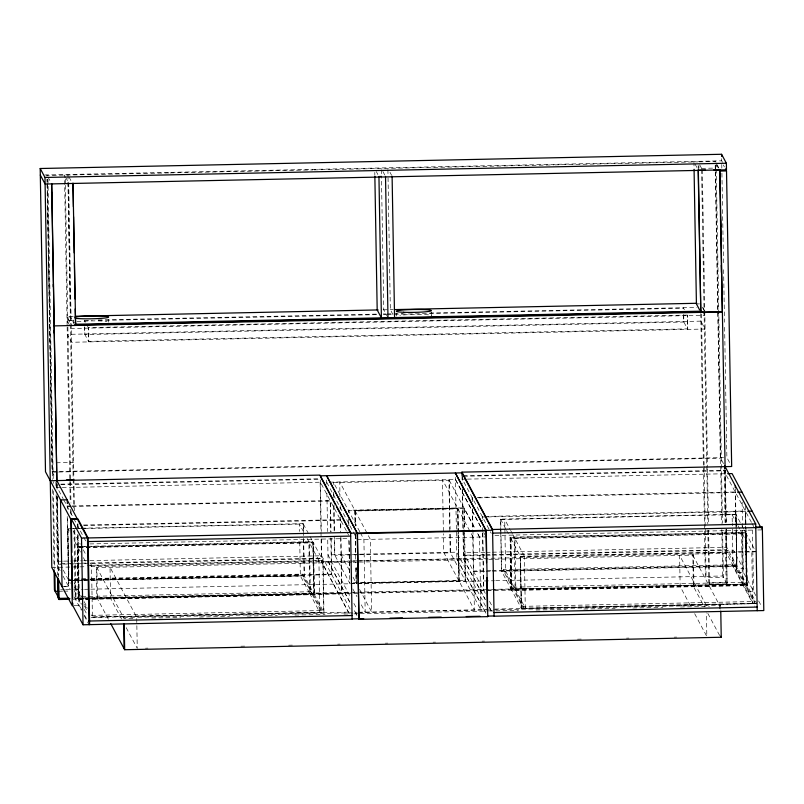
<?xml version="1.0" encoding="UTF-8"?>
<svg xmlns="http://www.w3.org/2000/svg" width="804" height="804" viewBox="0 0 804 804"><rect width="100%" height="100%" fill="white"/><g stroke="black" fill="none" stroke-linecap="round" stroke-linejoin="round"><path stroke-width="0.6" stroke-dasharray="4.02 3.01" d="M44.702 174.981L721.701 160.84L723.298 163.825M168.8 172.93L47.175 175.463L46.893 174.93L47.024 182.448M170.046 172.9L312.977 169.915M314.223 169.885L553.685 164.89M554.931 164.86L697.862 161.875M699.108 161.845L715.409 161.503L715.128 160.971L715.299 170.87M701.57 168.368L715.168 168.076M73.244 316.304L66.973 316.434L70.662 323.349M383.146 309.831L393.176 309.62M74.661 324.916L70.45 317.017L66.983 317.088L71.204 324.997M696.425 303.942L699.54 303.882M73.315 320.454L67.044 320.585L69.677 325.519M98.168 319.932L378.192 314.083M383.217 313.972L385.729 313.922M386.975 313.902L403.306 313.56M429.637 313.007L696.927 307.419M84.641 320.756L92.179 320.595M98.45 320.464L378.473 314.615M383.498 314.515L386.01 314.454M387.267 314.434L683.611 308.244M687.259 315.078L88.289 327.59L88.53 341.368L687.5 328.856L687.259 315.078L687.782 329.389L683.571 321.489L683.44 313.972M56.29 462.792L73.586 462.431M51.215 422.803L52.069 471.626L723.59 457.597M57.375 472.059L52.36 472.159L47.245 179.222L52.501 479.415M58.622 472.028L720.595 458.2M60.682 484.149L320.072 478.722M463.275 475.737L725.158 470.26L726.354 522.932M60.963 484.681L320.364 479.264M463.556 476.269L725.439 470.802M61.014 487.616L57.255 487.696L63.154 498.731M62.27 487.586L320.394 482.199L346.323 530.761M466.109 479.154L462.35 479.234L491.224 533.313M467.365 479.124L725.489 473.737L751.418 522.309M455.476 479.556L481.375 528.087L455.486 479.556L326.705 482.249L356.745 538.499M333.58 482.641L449.225 480.229L450.079 529.062M67.054 506.038L70.812 505.957M72.058 505.937L330.193 500.54L330.735 531.715M477.104 497.364L735.228 491.968M478.641 497.867L735.509 492.5L736.032 522.429M67.335 506.57L71.094 506.49M72.35 506.47L330.474 501.073L331.017 532.248M348.363 512.761L348.323 510.259L463.958 507.837L464.33 529.122M464.25 508.369L348.604 510.791L348.323 510.259M484.752 516.449L745.378 511.002L745.62 524.721M83.515 525.022L340.393 519.655M486.289 516.952L482.531 517.032L482.591 520.771M487.536 516.932L745.67 511.535L745.931 526.499M83.797 525.555L340.675 520.188L340.846 530.168M500.751 531.464L500.54 519.133L735.911 514.279L741.308 524.55M736.243 523.253L736.977 566.428L501.606 571.282L500.721 519.464L736.092 514.62L736.213 522.017M70.36 528.459L74.119 528.379M75.365 528.349L80.38 528.248M81.626 528.228L303.229 523.655L303.54 531.394L303.229 523.655M500.701 519.464L504.721 519.384L510.017 529.323M732.253 522.097L732.122 514.701L736.002 514.62M68.018 528.841L71.797 528.771M73.043 528.741L76.802 528.66M78.048 528.64L83.063 528.54M84.309 528.509L303.409 523.997M89.807 543.936L349.187 538.519M494.902 535.474L754.283 530.057M757.73 529.977L761.016 529.916M357.338 539.605L486.098 536.921M744.253 530.077L745.429 532.278L746.333 584.096L511.032 588.94L510.148 537.132L745.7 532.62L510.329 537.474L508.952 534.921M740.373 530.158L741.549 532.359L745.429 532.278L746.403 584.086L73.978 598.065M80.46 546.449L77.445 546.509L78.35 598.317L313.902 593.804L313.017 541.996L309.208 535.032M79.968 546.459L77.465 546.509L78.35 598.317M81.224 546.429L86.229 546.328M87.475 546.298L312.836 541.655L313.65 593.463L304.224 575.805L303.379 532.288M82.651 546.74L77.646 546.851L73.325 538.78M83.907 546.72L313.017 541.996M755.569 603.633L521.454 608.457L511.666 590.116L510.771 538.308L746.142 533.454L747.217 585.603L511.846 590.458L510.952 538.64L746.323 533.796M314.173 594.297L323.962 612.638L323.067 560.83L313.279 542.489L77.908 547.343L80.43 552.097M78.078 547.685L82.088 547.594M755.599 603.291L752.685 603.352L743.258 585.684L742.353 533.876L746.233 533.796L755.659 551.454L520.369 556.308L521.273 608.115L756.644 603.261M358.473 554.77L334.846 555.262L334.544 537.735M359.72 554.75L450.491 552.851L450.16 534.067M62.3 561.182L58.541 561.262L60.31 564.569M63.556 561.162L72.33 560.971M73.576 560.951L82.35 560.77M83.606 560.74L88.621 560.629M89.867 560.609L321.68 555.765L350.544 609.854M484.943 552.358L463.637 552.81L485.435 593.643M486.189 552.338L491.204 552.227M492.46 552.207L726.776 547.313L756.564 603.261M85.887 563.091L58.31 563.664L58.612 564.197M90.892 562.981L321.459 558.167M484.701 554.76L463.405 555.212L463.687 555.745L484.993 555.293M485.958 554.74L490.973 554.629M492.229 554.609L726.545 549.705L736.705 568.75L743.278 568.609L733.409 550.107L492.51 555.142M486.239 555.273L491.254 555.162M87.515 565.343L322.886 560.488L323.7 612.306L90.912 617.1M90.199 565.634L323.067 560.83M510.771 538.308L520.56 556.649L755.931 551.795M351.851 560.941L321.52 561.574L349.77 614.517M353.107 560.911L358.102 560.81M359.358 560.78L463.466 558.609L485.234 599.422M51.798 567.423L85.938 566.719M90.952 566.609L356.272 561.071M357.529 561.041L726.605 553.333L754.936 606.417M351.82 562.237L96.872 567.564L97.405 598.648M353.077 562.217L358.102 562.107M359.358 562.086L487.455 559.403M488.711 559.383L493.736 559.272M494.993 559.252L693.43 555.102L693.973 586.186L693.4 585.121M503.585 569.574L513.012 587.171L513.042 588.9L503.616 571.302L503.585 569.574L734.936 564.74L744.363 582.337L744.393 584.066L734.967 566.468L734.936 564.74M74.651 578.87L85.907 578.639M90.912 578.528L302.254 574.116L311.681 591.714L311.711 593.442L302.284 575.845L302.254 574.116M490.912 570.669L473.375 571.041L472.692 532.379M492.169 570.639L736.514 565.544M68.33 579.604L73.345 579.503M74.601 579.473L85.877 579.242M90.892 579.131L331.469 574.106L330.846 537.946M473.656 571.574L484.933 571.332M486.189 571.312L491.204 571.202M492.45 571.182L736.796 566.086L736.162 529.916M74.883 580.006L82.4 579.855M83.656 579.825L88.671 579.724M89.917 579.694L331.761 574.639L331.107 537.233M72.501 580.237L68.742 580.317L67.858 528.509L69.204 531.052M73.757 580.217L82.521 580.036M83.767 580.006L88.782 579.905M90.028 579.875L304.294 575.805L90.209 580.217M68.038 528.841L68.923 580.659L71.938 580.588M72.189 580.649L85.938 580.367M90.942 580.257L304.224 575.805M68.923 580.659L72.682 580.578M73.938 580.548L82.701 580.367M83.948 580.347L88.963 580.237M64.209 586.528L68.591 586.438L67.224 516.017M755.8 595.573L743.348 572.237L736.765 572.378L735.288 487.867M62.059 586.649L68.631 586.518L67.425 517.163M353.318 582.799L465.235 580.468L464.36 530.379M350.946 583.392L465.516 581.001L464.22 508.369L474.812 528.228L448.913 479.697M60.612 589.814L64.32 589.734M65.556 589.704L73.234 589.543M74.491 589.523L83.264 589.342M84.52 589.312L89.535 589.211M90.782 589.181L494.47 580.749M495.726 580.719L722.645 575.986L727.148 584.418M60.129 591.241L62.601 591.191M63.838 591.161L70.018 591.04M704.545 531.122L705.339 576.347L706.083 577.744L723.399 577.383L722.565 529.655M707.882 530.087L708.796 582.84L726.112 582.478L725.188 529.725M513.012 587.171L744.363 582.337M74.44 585.553L80.33 596.548L311.681 591.714M708.796 582.84L709.55 584.247L726.866 583.885M500.771 532.7L501.425 570.94L511.213 589.282L746.584 584.428M74.963 598.628L83.737 598.447M84.993 598.417L352.031 592.839M353.278 592.809L746.665 584.568L745.64 525.967M83.546 598.548L78.531 598.719L77.425 535.122M84.802 598.588L89.807 598.427M91.063 598.457L341.67 593.221L340.685 537.072M72.742 599.211L747.037 585.262M78.822 599.251L341.961 593.754L340.976 537.645M314.354 594.638L78.983 599.493L78.088 547.675L313.459 542.831L314.354 594.638L313.279 542.489M73.908 605.603L79.395 605.492L81.666 609.744M91.636 615.361L321.731 610.548L321.761 612.276L91.666 617.08M523.243 606.347L523.273 608.075L513.846 590.478L513.816 588.749L523.243 606.347L754.594 601.513L754.624 603.241L745.197 585.644L745.167 583.915L754.594 601.513M91.093 617.502L350.474 612.085M494.932 609.07L756.825 603.603M358.604 612.236L487.375 609.543M123.555 617.562L357.157 612.688M358.413 612.668L485.264 610.015M486.52 609.995L720.123 605.111L720.685 606.176M132.921 618.457L124.128 618.638L96.299 566.498L96.842 597.583L108.429 619.301M151.755 618.065L180.639 617.462M199.482 617.07L229.622 616.437M247.21 616.065L277.35 615.442M294.927 615.07L325.077 614.447M343.911 614.045L352.705 613.864M353.961 613.844L358.986 613.733M360.242 613.713L488.34 611.03M489.596 611.01L494.621 610.899M495.877 610.879L518.49 610.407M536.067 610.035L566.207 609.402M583.794 609.04L615.191 608.387M632.778 608.015L662.918 607.382M680.496 607.02L709.389 606.417M145.454 648.215L147.966 648.155M240.898 646.215L244.667 646.135M288.626 645.22L292.395 645.14M337.61 644.195L340.122 644.145M385.327 643.2L387.84 643.15M433.054 642.205L435.567 642.155M482.038 641.18L484.551 641.13M577.483 639.19L581.252 639.11M626.467 638.165L628.979 638.115M674.194 637.17L676.707 637.11M723.319 164.951L724.384 166.941M717.098 164.669L718.786 167.835M716.746 165.091L718.334 168.076M699.681 164.83L701.791 168.78M694.998 163.936L697.631 168.87M702.676 307.148L704.254 310.113M702.686 307.811L704.264 310.766M703.801 313.269L704.857 315.248L71.265 328.484L70.209 326.504M683.33 307.711L684.385 309.681M729.54 462.511L726.886 457.526L726.575 439.999M723.499 463.647L720.304 457.667L715.319 172.116M752.011 523.414L753.77 526.721M741.891 525.655L743.66 528.972M732.122 514.701L737.419 524.64M738.012 525.736L739.78 529.052M742.353 533.876L751.78 551.534L752.685 603.352M758.654 600.93L761.519 606.276M693.43 555.102L692.857 554.036L693.319 586.206L704.334 606.849M692.777 555.122L719.459 605.111L719.54 610.085M706.294 605.392L679.611 555.393L680.154 586.478L691.179 607.131M707.811 613.372L720.002 636.195M694.656 613.653L706.837 636.477L706.425 612.849M389.99 172.297L391.568 175.262M382.885 171.453L385.518 176.388M376.302 171.584L377.89 174.548M510.61 530.429L512.379 533.735M512.962 534.841L514.148 537.052L515.052 588.86L505.626 571.192L504.721 519.384M392.985 314.615L390.352 309.681L388.01 175.855M500.54 519.133L506.007 529.404M506.6 530.509L508.359 533.826M387.99 317.721L383.769 309.821L381.438 175.996M483.747 532.499L485.515 535.816M479.526 537.052L477.174 532.64L479.526 537.052L480.792 609.683L450.18 552.318L448.944 479.697M473.104 537.193L442.481 479.827L443.396 532.419M489.556 601.372L492.5 606.889M485.254 599.653L463.466 558.83L462.23 488.169M489.375 607.372L492.319 612.889M485.606 606.236L456.752 552.177L327.982 554.871L349.77 595.684M456.873 558.74L486.309 613.894L456.883 558.74L455.436 477.365M359.79 531.745L333.298 482.109L333.338 484.611M360.383 532.851L363.91 539.474L365.177 612.095L359.88 602.166M346.906 531.866L348.675 535.183M340.986 554.599L349.589 570.719M353.036 577.171L356.473 583.614L356.192 567.343M359.559 589.392L371.609 611.965L370.332 539.333L339.72 481.978L339.981 497.003M352.815 588.93L356.936 596.648M353.891 603.412L356.835 608.919M328.102 561.433L350.474 603.352L328.102 561.433L327.68 537.343M303.319 523.997L308.625 533.926M349.187 613.643L321.51 561.795L320.103 479.968M303.56 531.806L299.44 524.077L299.57 531.474M307.098 538.429L308.867 541.735L309.771 593.553L300.344 575.885L299.691 538.881M321.731 610.548L312.304 592.95L312.334 594.679L321.761 612.276M69.023 177.011L71.656 181.945M65.255 176.508L64.501 175.101L67.134 325.821M65.556 177.081L68.199 182.016M47.959 176.93L50.612 181.905M85.415 322.193L84.36 320.223L84.44 325.228M87.515 326.143L88.571 328.122L88.812 341.901L84.601 334.002L84.47 326.484M52.069 471.626L55.265 477.606M56.923 484.219L57.335 490.963M63.737 499.837L73.164 517.495M73.757 518.6L83.184 536.258M83.767 537.363L86.711 542.881M121.585 619.03L110.57 598.377L110.027 567.292L136.71 617.291L137.253 648.376L125.645 626.638M73.214 530.972L80.279 544.218M83.264 549.805L86.209 555.323M90.339 563.051L91.515 565.262L92.42 617.07L91.244 614.859M83.375 557.614L86.319 563.132M74.119 582.779L82.37 598.236M84.169 601.613L87.706 608.236M84.49 604.387L87.435 609.884M74.47 587.272L80.36 598.276L80.33 596.548M84.52 606.115L87.465 611.613M63.255 570.096L70.33 583.342M74.229 590.588L81.516 604.306M84.279 609.422L87.415 615.351M84.5 615.07L87.345 620.386M60.139 570.599L58.37 567.292L57.144 496.701M63.084 576.116L70.34 589.704M74.269 597.07L81.335 610.316M84.279 615.824L88.4 623.552M489.355 607.141L492.299 612.658M752.443 529.936L753.519 591.292L746.936 591.432L745.861 530.077M746.142 533.454L747.137 585.603M745.951 527.746L746.946 585.111M745.439 505.816L745.841 528.821M742.122 502.138L742.474 522.198M742.494 523.454L743.348 572.237M741.549 532.359L742.454 584.176L733.027 566.508L732.273 523.334M735.911 514.279L736.906 566.428M721.67 158.649L721.701 160.84M721.771 164.468L721.831 168.227M721.922 173.232L722.535 208.296M722.555 209.553L723.52 264.657M723.6 269.672L724.525 322.273M724.615 327.278L725.53 379.88M725.62 384.895L726.555 438.743M726.464 529.132L726.826 550.248M725.148 470.069L726.072 522.871M726.183 529.062L727.168 585.543L725.922 529.786M724.886 470.792L725.791 522.339M724.143 469.435L725.087 523.444M716.163 162.91L716.253 167.935M716.274 169.192L722.454 523.384M715.48 165.262L715.56 170.297M715.59 171.523L721.721 523.233M721.831 529.514L722.645 575.986M720.123 605.111L720.203 610.085M702.314 169.775L707.51 467.436M707.53 468.692L708.495 523.957M708.605 530.238L709.55 584.247M701.59 169.624L704.043 310.294M704.063 311.55L706.736 464.772M706.766 466.029L707.771 523.806M698.897 165.785L698.937 168.297M701.48 313.992L704.113 464.712M704.133 465.968L706.083 577.744M698.163 165.604L698.234 169.403M700.746 313.61L704.525 529.876M693.942 161.956L694.073 169.433M683.722 314.505L683.852 322.022L84.882 334.534L84.752 327.017M520.56 556.649L521.454 608.457M520.369 556.308L521.273 608.115M510.329 537.474L511.213 589.282M510.128 537.132L511.032 588.94M482.812 533.243L483.807 590.608M482.239 516.5L482.289 518.992M482.44 527.726L482.5 531.464M482.521 532.71L483.526 590.066M472.37 497.998L472.44 501.746M472.571 509.223L472.913 529.173M472.943 530.419L474.37 609.814L443.748 552.448L443.426 533.665M472.089 497.465L472.129 499.957M472.28 508.691L472.672 531.132M462.3 476.3L462.431 483.747M462.541 489.948L463.687 555.745M462.019 475.757L462.109 480.722M459.235 581.473L457.968 508.842L355.207 510.992L355.468 526.017M457.788 508.51L459.054 581.131M458.029 531.957L457.617 508.168L354.845 510.319L355.107 525.344M458.049 533.213L458.883 580.8L356.122 582.94L355.85 567.915M431.326 312.022L431.396 315.751A17.467 1.427 -1 0 0 420.231 314.464A17.467 1.427 -1 0 0 399.859 315.319M396.593 313.58L396.643 316.062M387.9 169.604L387.99 174.599M381.327 169.734L381.408 174.739M374.785 172.378L374.835 174.88M355.619 534.781L355.78 543.544M355.026 510.651L355.288 525.675M355.438 534.449L355.77 553.232M356.031 568.257L356.293 583.282M355.267 534.107L355.77 562.911M348.795 522.057L348.866 525.816M349.127 540.841L349.74 575.905M348.474 519.022L348.564 524.027M348.846 540.308L349.871 583.413L334.564 554.73L334.263 537.203M340.132 505.766L340.203 509.525M340.333 517.032L340.605 532.127M333.781 493.907L333.841 497.666M333.972 505.183L334.434 531.474M333.469 492.128L333.539 495.877M333.71 505.897L334.173 532.198M326.665 480.058L326.786 485.998M326.906 493.083L327.58 531.605M320.364 480.239L321.268 531.394M321.399 538.841L321.731 558.7L58.591 564.197L57.466 498.41M303.661 538.791L304.294 575.805M108.48 319.701L108.52 322.193M80.953 597.784L80.983 599.513M77.968 523.756L78.028 527.464M78.159 534.901L79.395 605.492M77.425 523.927L77.576 528.178M77.686 534.419L78.852 605.663M73.727 320.012L73.767 322.504M68.722 183.01L73.867 478.47M73.898 479.284L74.44 510.691M74.772 529.524L75.978 598.608L75.224 597.201L74.018 528.117M67.968 175.031L70.45 317.017M67.988 182.729L70.45 323.399M70.471 324.655L73.144 477.877M73.164 479.134L73.666 508.027M65.295 179.021L65.385 184.046M65.405 185.302L67.868 325.972M67.888 327.228L70.561 480.46M70.581 481.717L70.953 503.063M71.084 510.6L71.174 515.625M67.154 327.077L69.827 480.31M69.858 481.566L70.179 500.4M70.34 509.193L70.45 515.475M67.124 499.817L67.375 509.063M67.084 499.746L67.204 507.173M56.933 484.028L57.024 489.184M57.154 496.581L58.561 577.021M56.883 481.837L57.014 489.264M56.652 483.817L56.762 489.777M56.873 496.048L58.25 575.182M55.898 482.008L55.989 487.033M56.119 494.571L57.516 574.95M47.989 179.382L53.295 483.335M53.426 490.872L54.783 568.74M52.672 489.465L54.029 567.333M47.044 183.694L47.175 191.211M47.195 192.457L48.18 248.798M48.2 250.044L49.165 305.128M49.255 310.133L50.19 363.971M50.21 365.217L51.195 421.547M73.908 322.876A17.467 1.427 -1 0 1 74.822 322.123M76.993 321.751A17.467 1.427 -1 0 1 107.083 321.479M700.877 321.128L67.285 334.363L71.506 342.263L705.098 329.027L700.877 321.128M524.379 556.227L514.952 538.559L515.856 590.367L525.283 608.035L524.379 556.227M356.946 615.482L354.011 609.965L356.936 615.482M318.917 560.579L309.49 542.911L310.394 594.719L319.821 612.387L318.917 560.579"/><path stroke-width="1.21" d="M40.2 168.508L44.984 177.473L51.798 567.423L72.27 605.804L70.762 519.103L45.496 471.767L40.2 168.508L721.59 154.278L726.374 163.242L726.494 169.805L45.104 184.036L40.311 175.071M44.984 177.473L726.374 163.242M381.136 176.478L378.945 176.528L381.408 317.861L377.187 309.952L374.855 176.126M705.5 170.046L698.344 170.197L700.817 312.183L722.283 311.731L719.63 169.413M713.841 169.875L719.811 169.744M719.932 171.071L726.514 170.93L731.67 466.501L461.958 472.139L462.009 475.345M75.757 316.253L378.121 309.932M394.432 309.6L696.807 303.279M74.953 324.263L701.018 311.178M75.204 324.906L702.716 311.801M54.169 325.891L722.394 311.932M66.471 479.857L73.888 479.697M50.28 480.732L320.002 475.104L350.614 532.459L352.122 619.15L83.033 624.778L72.812 605.633L72.772 603.151M320.022 475.817L461.968 472.852L492.571 530.218L350.624 533.183L342.976 518.841M727.68 473.687L732.072 473.596L760.353 526.58M67.124 499.817L60.501 499.877L62.059 586.649M737.559 492.189L741.951 492.098M70.762 519.103L77.335 518.972M747.73 511.243L752.112 511.153M89.616 624.638L88.098 537.946L77.877 518.801L71.305 518.932L81.516 538.087L350.614 532.459M461.958 472.139L492.571 529.494L755.71 523.997L757.217 610.698M357.489 533.575L486.269 530.891L487.767 616.638L358.986 619.331L357.207 533.042L326.605 475.687L357.489 533.575L358.986 619.331M492.571 529.494L494.078 616.196L763.8 610.558L762.353 527.484L762.061 526.952L755.489 527.092L755.77 527.625M87.535 541.584L350.675 536.087M492.631 533.122L762.353 527.484M58.893 591.272L55.174 591.342L54.853 572.508M68.963 598.166L58.933 598.377L54.431 589.945L54.079 569.845M63.606 598.859L69.948 598.729M57.566 577.463L57.918 597.563L58.953 599.503L68.983 599.292M88.922 621.03L352.062 615.532M494.018 612.568L757.157 607.07M352.122 618.929L363.72 618.688M389.96 618.145L402.472 617.884M428.723 617.331L441.225 617.07M466.23 616.547L479.988 616.266M494.068 615.964L487.485 616.105L487.767 616.638M110.751 623.653L124.67 649.722L721.228 637.26L720.776 611.151M725.449 168.94L726.514 170.93M699.591 309.872L696.425 303.942L694.073 169.433M700.817 312.183L698.163 169.855M725.097 466.642L755.71 523.997M720.665 636.195L721.228 637.26M486.269 530.891L455.355 472.993L485.988 530.359L486.551 562.669M320.615 476.923L335.328 504.5M336.504 506.711L341.8 516.63M762.061 526.952L762.112 529.886M735.258 485.676L735.288 487.867M721.59 154.278L721.63 156.458M719.912 169.945L725.128 468.863M719.691 173.141L719.801 179.453M720.505 219.653L720.625 226.698M721.299 265.31L721.429 272.395M724.806 465.777L724.846 468.33M486.812 577.584L487.375 609.543M392.101 176.247L394.563 317.58M385.518 176.388L387.99 317.721M124.218 623.613L124.67 649.722M123.655 623.773L124.097 648.657M88.993 624.648L87.475 537.956L56.863 480.601L51.677 183.905M81.516 538.087L83.033 624.778M73.395 206.779L72.983 183.121L75.636 325.439L75.174 308.917M73.566 216.748L74.199 252.868M74.37 262.828L75.003 298.947M71.325 520.178L71.888 552.378M71.948 556.087L72.682 598.196M51.697 183.905L56.893 481.566M58.602 579.423L58.953 599.503M51.556 192.015L51.707 194.779M53.275 284.455L53.315 286.938M53.979 330.374L54.019 332.886M54.783 376.292L54.833 379.327M58.31 578.88L58.662 598.97M74.742 317.148A17.467 1.427 -1 0 1 101.294 316.032A17.467 1.427 -1 0 1 102.088 318.294A17.467 1.427 -1 0 1 75.124 318.233M403.698 312.274A17.467 1.427 -1 0 0 431.306 310.786A17.467 1.427 -1 0 0 406.784 309.751A17.467 1.427 -1 0 0 403.698 312.274"/></g></svg>
